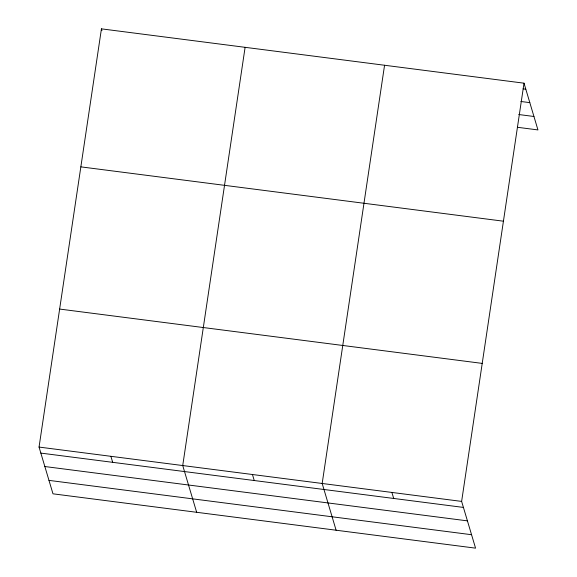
<?xml version="1.0" encoding="UTF-8"?>
<svg xmlns="http://www.w3.org/2000/svg" width="577" height="577" viewBox="0 0 577 577"><rect width="100%" height="100%" fill="white"/><g stroke="black" fill="none" stroke-linecap="round" stroke-linejoin="round"><path stroke-width="0.87" d="M524.017 83.182L461.629 501.406L475.563 548.15L52.983 493.818L39.048 447.074L101.437 28.85L524.017 83.182L537.952 129.926L517.389 127.279M245.11 47.321L182.729 465.545L196.663 512.289M384.563 65.251L322.175 483.476L336.11 530.22M523.123 88.851L525.806 89.197M520.872 101.487L529.816 102.634M518.745 114.527L533.941 116.482M80.852 166.861L503.425 221.193M59.64 309.063L482.213 363.395M39.048 447.074L461.629 501.406M40.844 453.096L463.425 507.421M44.855 466.533L467.428 520.865M48.98 480.381L471.56 534.713M391.906 492.441L393.694 498.456M252.452 474.51L254.248 480.533M101.437 28.85L101.949 30.567M110.892 456.313L112.681 462.328"/></g></svg>
